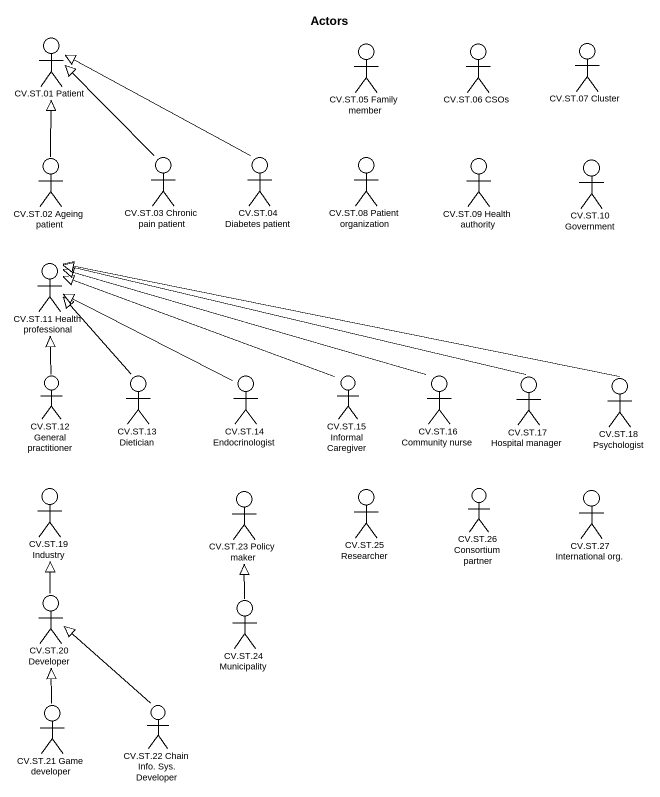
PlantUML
@startuml
title Actors
actor "CV.ST.01 Patient" as CV_ST_01_Patient
actor "CV.ST.05 Family member" as CV_ST_05_Family_member
actor "CV.ST.06 CSOs" as CV_ST_06_CSOs
actor "CV.ST.07 Cluster" as CV_ST_07_Cluster
actor "CV.ST.02 Ageing patient" as CV_ST_02_Ageing_patient
actor "CV.ST.03 Chronic pain patient" as CV_ST_03_Chronic_pain
actor "CV.ST.04 Diabetes patient" as CV_ST_04_Diabetes_patient
actor "CV.ST.08 Patient organization" as CV_ST_08_Patient
actor "CV.ST.09 Health authority" as CV_ST_09_Health_authority
actor "CV.ST.10 Government" as CV_ST_10_Government
actor "CV.ST.11 Health professional" as CV_ST_11_Health_professional
actor "CV.ST.12 General practitioner" as CV_ST_12_General
actor "CV.ST.13 Dietician" as CV_ST_13_Dietician
actor "CV.ST.14 Endocrinologist" as CV_ST_14_Endocrinologist
actor "CV.ST.15 Informal Caregiver" as CV_ST_15_Informal_Caregiver
actor "CV.ST.16 Community nurse" as CV_ST_16_Community_nurse
actor "CV.ST.17 Hospital manager" as CV_ST_17_Hospital_manager
actor "CV.ST.18 Psychologist" as CV_ST_18_Psychologist
actor "CV.ST.19 Industry" as CV_ST_19_Industry
actor "CV.ST.23 Policy maker" as CV_ST_23_Policy_maker
actor "CV.ST.25 Researcher" as CV_ST_25_Researcher
actor "CV.ST.26 Consortium partner" as CV_ST_26_Consortium_partner
actor "CV.ST.27 International org." as CV_ST_27_International_org
actor "CV.ST.20 Developer" as CV_ST_20_Developer
actor "CV.ST.24 Municipality" as CV_ST_24_Municipality
actor "CV.ST.21 Game developer" as CV_ST_21_Game_developer
actor "CV.ST.22 Chain Info. Sys. Developer" as CV_ST_22_Chain_Info_Sys
CV_ST_02_Ageing_patient -up-|> CV_ST_01_Patient
CV_ST_03_Chronic_pain -up-|> CV_ST_01_Patient
CV_ST_04_Diabetes_patient -left-|> CV_ST_01_Patient
CV_ST_12_General -up-|> CV_ST_11_Health_professional
CV_ST_13_Dietician -up-|> CV_ST_11_Health_professional
CV_ST_14_Endocrinologist -left-|> CV_ST_11_Health_professional
CV_ST_15_Informal_Caregiver -left-|> CV_ST_11_Health_professional
CV_ST_16_Community_nurse -left-|> CV_ST_11_Health_professional
CV_ST_17_Hospital_manager -left-|> CV_ST_11_Health_professional
CV_ST_18_Psychologist -left-|> CV_ST_11_Health_professional
CV_ST_20_Developer -up-|> CV_ST_19_Industry
CV_ST_24_Municipality -up-|> CV_ST_23_Policy_maker
CV_ST_21_Game_developer -up-|> CV_ST_20_Developer
CV_ST_22_Chain_Info_Sys -up-|> CV_ST_20_Developer
@enduml
